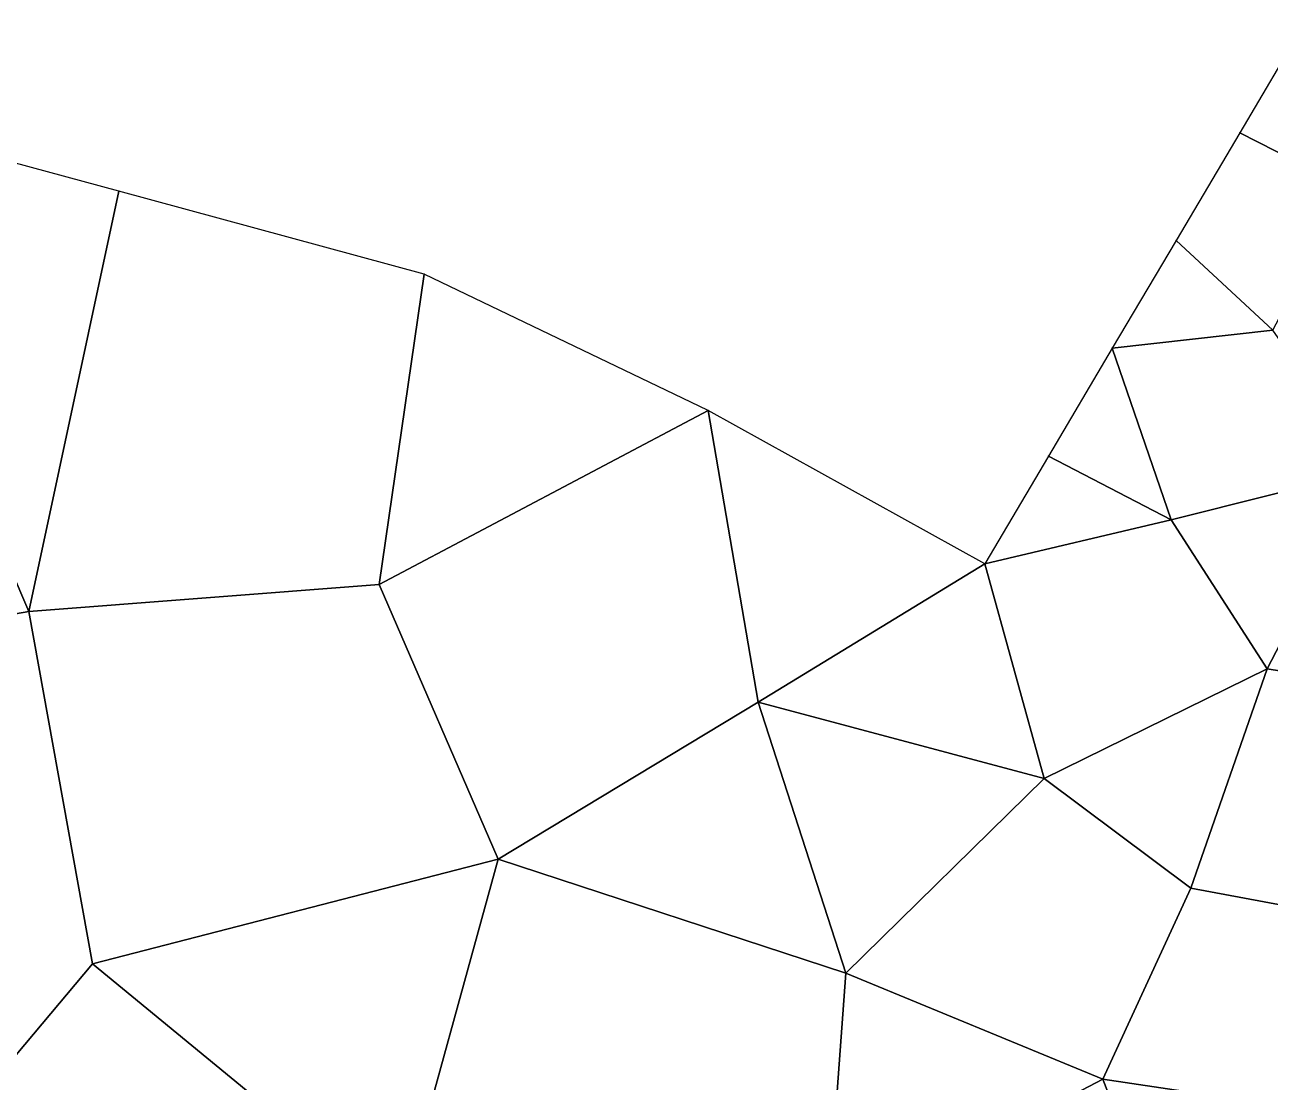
# Model space of a CAD drawing. Extents: x 380707 to 407438, y 6452841 to 6483357.
# Drawn here: x 391748.5 to 391847.7, y 6463491 to 6463575.3 of the extents above; entities that cross this region are included whole.
import ezdxf

# ---------------------------------------------------------------- set-up
doc = ezdxf.new("R2010")
doc.units = 0
for name, color, linetype in [('MESH_BOUND', 25, 'CONTINUOUS'), ('MESH_ELEMS', 18, 'CONTINUOUS'), ('MESH_NDSTRNGS', 17, 'CONTINUOUS'), ('MESH_NODES', 18, 'CONTINUOUS')]:
    doc.layers.add(name, color=color, linetype=linetype)

msp = doc.modelspace()

# ---------------------------------------------------------------- linework, layer by layer
at = {"layer": 'MESH_BOUND', "color": 25}
for points in [[(391850.395, 6463575.26, 1.204), (391845.316, 6463566.66, 0.321)], [(391755.953, 6463562, -0.664), (391731.6, 6463568.6, 1.053)], [(391845.316, 6463566.66, 0.321), (391840.237, 6463558.07, 0.276)], [(391780.307, 6463555.4, 0.145), (391755.953, 6463562, -0.664)], [(391840.237, 6463558.07, 0.276), (391835.158, 6463549.48, -0.401)], [(391802.93, 6463544.53, 0.289), (391780.307, 6463555.4, 0.145)], [(391835.158, 6463549.48, -0.401), (391830.079, 6463540.89, -0.024)], [(391825, 6463532.3, -1.438), (391802.93, 6463544.53, 0.289)], [(391830.079, 6463540.89, -0.024), (391825, 6463532.3, -1.438)]]:
    msp.add_polyline3d(points, dxfattribs=at)
at = {"layer": 'MESH_ELEMS', "color": 178}
for points in [[(391853.932, 6463562.26, -0.314), (391860.829, 6463571.3, -1.603), (391850.395, 6463575.26, 1.204), (391845.316, 6463566.66, 0.321)], [(391748.779, 6463528.49, -1.966), (391731.6, 6463568.6, 1.053), (391696.426, 6463519.38, -2.272), (391748.779, 6463528.49, -1.966)], [(391748.779, 6463528.49, -1.966), (391755.953, 6463562, -0.664), (391731.6, 6463568.6, 1.053), (391748.779, 6463528.49, -1.966)], [(391840.237, 6463558.07, 0.276), (391847.962, 6463550.91, -1.328), (391853.932, 6463562.26, -0.314), (391845.316, 6463566.66, 0.321)], [(391780.307, 6463555.4, 0.145), (391755.953, 6463562, -0.664), (391748.779, 6463528.49, -1.966), (391776.714, 6463530.65, -1.734)], [(391835.158, 6463549.48, -0.401), (391847.962, 6463550.91, -1.328), (391840.237, 6463558.07, 0.276), (391835.158, 6463549.48, -0.401)], [(391776.714, 6463530.65, -1.734), (391802.93, 6463544.53, 0.289), (391780.307, 6463555.4, 0.145), (391776.714, 6463530.65, -1.734)], [(391839.848, 6463535.8, -1.453), (391855.754, 6463539.79, -1.586), (391847.962, 6463550.91, -1.328), (391835.158, 6463549.48, -0.401)], [(391830.079, 6463540.89, -0.024), (391839.848, 6463535.8, -1.453), (391835.158, 6463549.48, -0.401), (391830.079, 6463540.89, -0.024)], [(391776.714, 6463530.65, -1.734), (391786.198, 6463508.75, -1.963), (391806.92, 6463521.26, -1.862), (391802.93, 6463544.53, 0.289)], [(391825, 6463532.3, -1.438), (391802.93, 6463544.53, 0.289), (391806.92, 6463521.26, -1.862), (391825, 6463532.3, -1.438)], [(391839.848, 6463535.8, -1.453), (391830.079, 6463540.89, -0.024), (391825, 6463532.3, -1.438), (391839.848, 6463535.8, -1.453)], [(391839.848, 6463535.8, -1.453), (391847.511, 6463523.91, -1.559), (391855.754, 6463539.79, -1.586), (391839.848, 6463535.8, -1.453)], [(391864.362, 6463521.18, -1.91), (391868.692, 6463535.71, -2.148), (391855.754, 6463539.79, -1.586), (391847.511, 6463523.91, -1.559)], [(391839.848, 6463535.8, -1.453), (391825, 6463532.3, -1.438), (391829.713, 6463515.19, -1.49), (391847.511, 6463523.91, -1.559)], [(391806.92, 6463521.26, -1.862), (391829.713, 6463515.19, -1.49), (391825, 6463532.3, -1.438), (391806.92, 6463521.26, -1.862)], [(391776.714, 6463530.65, -1.734), (391748.779, 6463528.49, -1.966), (391753.86, 6463500.41, -2.239), (391786.198, 6463508.75, -1.963)], [(391753.86, 6463500.41, -2.239), (391748.779, 6463528.49, -1.966), (391696.426, 6463519.38, -2.272), (391735.007, 6463477.97, -2.415)], [(391847.511, 6463523.91, -1.559), (391829.713, 6463515.19, -1.49), (391841.423, 6463506.43, -1.713), (391847.511, 6463523.91, -1.559)], [(391855.816, 6463503.75, -1.934), (391864.362, 6463521.18, -1.91), (391847.511, 6463523.91, -1.559), (391841.423, 6463506.43, -1.713)], [(391786.198, 6463508.75, -1.963), (391813.917, 6463499.67, -1.944), (391806.92, 6463521.26, -1.862), (391786.198, 6463508.75, -1.963)], [(391806.92, 6463521.26, -1.862), (391813.917, 6463499.67, -1.944), (391829.713, 6463515.19, -1.49), (391806.92, 6463521.26, -1.862)], [(391841.423, 6463506.43, -1.713), (391829.713, 6463515.19, -1.49), (391813.917, 6463499.67, -1.944), (391834.389, 6463491.21, -1.964)], [(391753.86, 6463500.41, -2.239), (391778.344, 6463480.26, -2.257), (391786.198, 6463508.75, -1.963), (391753.86, 6463500.41, -2.239)], [(391812.443, 6463479.7, -2.192), (391813.917, 6463499.67, -1.944), (391786.198, 6463508.75, -1.963), (391778.344, 6463480.26, -2.257)], [(391834.389, 6463491.21, -1.964), (391857.524, 6463487.75, -2.132), (391855.816, 6463503.75, -1.934), (391841.423, 6463506.43, -1.713)], [(391759.799, 6463454.69, -2.421), (391778.344, 6463480.26, -2.257), (391753.86, 6463500.41, -2.239), (391735.007, 6463477.97, -2.415)], [(391813.917, 6463499.67, -1.944), (391812.443, 6463479.7, -2.192), (391834.389, 6463491.21, -1.964), (391813.917, 6463499.67, -1.944)], [(391841.708, 6463472.2, -2.174), (391834.389, 6463491.21, -1.964), (391812.443, 6463479.7, -2.192), (391824.689, 6463462.79, -2.229)], [(391834.389, 6463491.21, -1.964), (391841.708, 6463472.2, -2.174), (391857.524, 6463487.75, -2.132), (391834.389, 6463491.21, -1.964)]]:
    msp.add_3dface(points, dxfattribs=at)
at = {"layer": 'MESH_NDSTRNGS', "color": 17}
for points in [[(391825, 6463532.3, -1.438), (391839.848, 6463535.8, -1.453)], [(391839.848, 6463535.8, -1.453), (391847.511, 6463523.91, -1.559)], [(391847.511, 6463523.91, -1.559), (391864.362, 6463521.18, -1.91)]]:
    msp.add_polyline3d(points, dxfattribs=at)
for p in [(391839.848, 6463535.8, -1.453), (391825, 6463532.3, -1.438), (391847.511, 6463523.91, -1.559)]:
    msp.add_point(p, dxfattribs=at)
at = {"layer": 'MESH_NODES', "color": 18}
for p in [(391845.316, 6463566.66, 0.321), (391755.953, 6463562, -0.664), (391840.237, 6463558.07, 0.276), (391780.307, 6463555.4, 0.145), (391835.158, 6463549.48, -0.401), (391802.93, 6463544.53, 0.289), (391830.079, 6463540.89, -0.024), (391839.848, 6463535.8, -1.453), (391825, 6463532.3, -1.438), (391776.714, 6463530.65, -1.734), (391748.779, 6463528.49, -1.966), (391847.511, 6463523.91, -1.559), (391806.92, 6463521.26, -1.862), (391829.713, 6463515.19, -1.49), (391786.198, 6463508.75, -1.963), (391841.423, 6463506.43, -1.713), (391753.86, 6463500.41, -2.239), (391813.917, 6463499.67, -1.944), (391834.389, 6463491.21, -1.964)]:
    msp.add_point(p, dxfattribs=at)

doc.saveas('drawing.dxf')
